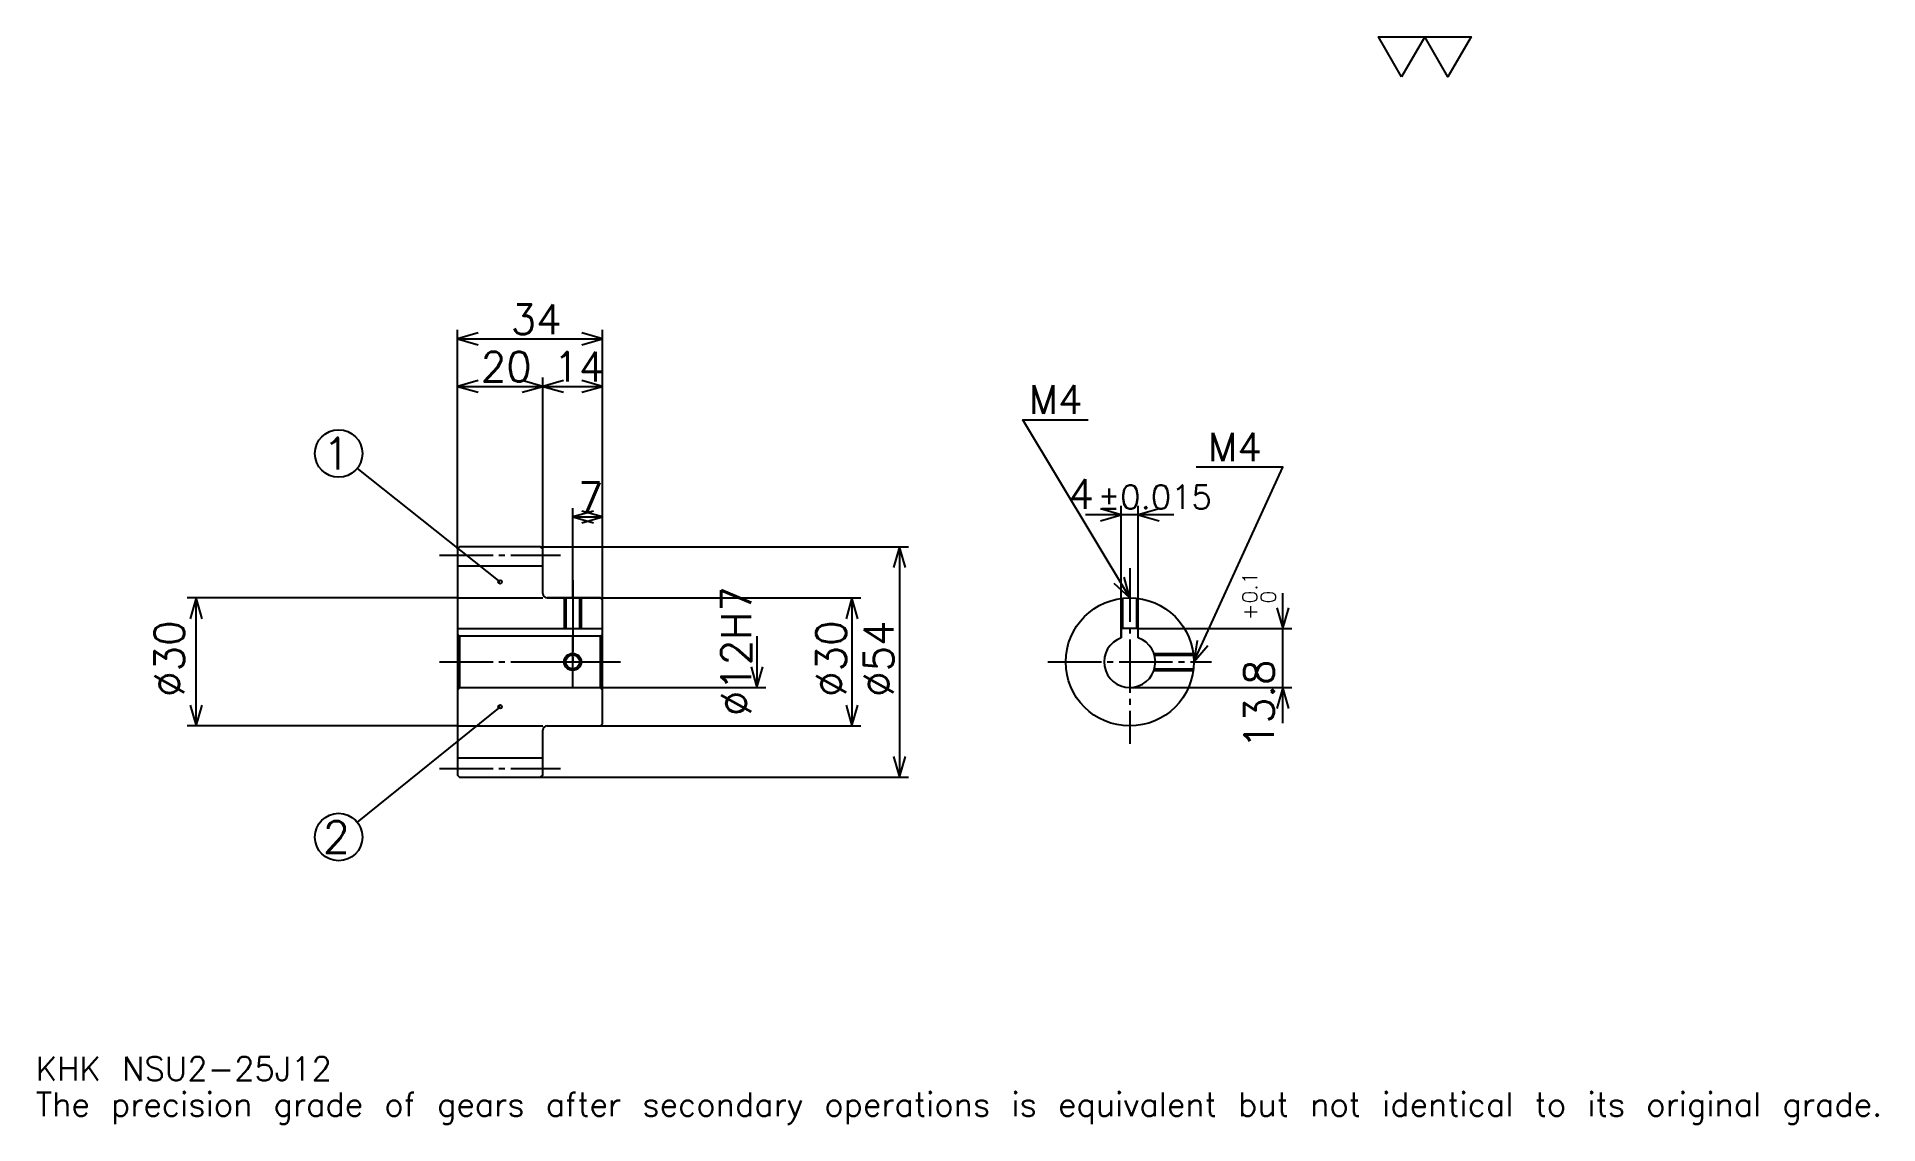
# Model space of a CAD drawing. Extents: x 14 to 446, y 5 to 260.
import ezdxf

# ---------------------------------------------------------------- set-up
doc = ezdxf.new("R2010")
doc.units = 0
doc.linetypes.add('DASHDOT', pattern=[16.695651, 12.521739, -1.391304, 1.391304, -1.391304])
doc.layers.get('0').update_dxf_attribs({"linetype": 'CONTINUOUS'})
doc.layers.add('DASHDOT', color=6, linetype='DASHDOT')
doc.styles.add('KANJI', font='TXT', dxfattribs={"bigfont": 'BIGFONT'})

msp = doc.modelspace()

# ---------------------------------------------------------------- linework, layer by layer
at = {"color": 5}
for p, q in [((112.695656, 140.391296), (112.695656, 191.17392)), ((146.695648, 140.391296), (146.695648, 191.17392)), ((112.695656, 189.086945), (146.695648, 189.086945)), ((112.695656, 177.956512), (132.695648, 177.956512)), ((132.695648, 140.391296), (132.695648, 180.043488)), ((132.695648, 177.956512), (146.695648, 177.956512)), ((122.695656, 132.141296), (89.225632, 158.753815)), ((139.695648, 140.391296), (139.695648, 149.434784)), ((139.695648, 147.347824), (146.695648, 147.347824)), ((280.565216, 147.869568), (259.869568, 147.869568)), ((268.217407, 121.191307), (268.217407, 149.956512)), ((272.217407, 121.191307), (272.217407, 149.956512)), ((112.695656, 139.891296), (112.695656, 140.391296)), ((132.195648, 140.391296), (146.695648, 140.391296)), ((132.695648, 139.891296), (132.695648, 140.391296)), ((139.695648, 128.391296), (139.695648, 140.391296)), ((139.695648, 128.391296), (139.695648, 140.391296)), ((146.695648, 140.391296), (218.347839, 140.391296)), ((146.695648, 127.891304), (146.695648, 140.391296)), ((216.260864, 140.391296), (216.260864, 86.391304)), ((306.086975, 99.04348), (306.086975, 129.539124)), ((112.695656, 128.391296), (49.391308, 128.391296)), ((51.478264, 98.391304), (51.478264, 128.391296)), ((133.695648, 128.391296), (146.695648, 128.391296)), ((146.695648, 128.391296), (207.217407, 128.391296)), ((205.130432, 128.391296), (205.130432, 98.391304)), ((272.217407, 121.191307), (308.17392, 121.191307)), ((182.869568, 119.391304), (182.869568, 107.391304)), ((146.695648, 107.391304), (184.956528, 107.391304)), ((270.217407, 107.391304), (308.17392, 107.391304)), ((122.695656, 102.891304), (89.200424, 75.86026)), ((112.695656, 98.391304), (49.391308, 98.391304)), ((133.695648, 98.391304), (146.695648, 98.391304)), ((146.695648, 98.391304), (207.217407, 98.391304)), ((132.195648, 86.391304), (146.695648, 86.391304)), ((146.695648, 86.391304), (218.347839, 86.391304))]:
    msp.add_line(p, q, dxfattribs=at)
at = {"color": 4}
for p, q in [((112.695656, 135.891296), (132.695648, 135.891296)), ((112.695656, 128.391296), (132.695648, 128.391296)), ((112.695656, 121.191307), (146.695648, 121.191307)), ((113.195656, 119.391304), (113.195656, 107.391304)), ((146.195648, 119.391304), (146.695648, 119.891304)), ((146.195648, 107.391304), (146.695648, 106.891304)), ((112.695656, 98.391304), (132.695648, 98.391304)), ((112.695656, 90.891304), (132.695648, 90.891304))]:
    msp.add_line(p, q, dxfattribs=at)
at = {"color": 7}
msp.add_lwpolyline([(333.913055, 250.434784), (328.486969, 259.839996), (350.191315, 259.839996), (344.765228, 250.434784), (339.339142, 259.839996), (333.913055, 250.434784)], dxfattribs=at)
at = {"color": 5}
for points in [[(117.565224, 190.478256), (112.695656, 189.086945), (117.565224, 187.695648)], [(141.826096, 187.695648), (146.695648, 189.086945), (141.826096, 190.478256)], [(117.565224, 179.347824), (112.695656, 177.956512), (117.565224, 176.565216)], [(127.826088, 176.565216), (132.695648, 177.956512), (127.826088, 179.347824)], [(137.565216, 179.347824), (132.695648, 177.956512), (137.565216, 176.565216)], [(141.826096, 176.565216), (146.695648, 177.956512), (141.826096, 179.347824)], [(270.217407, 128.391296), (245.17392, 170.130432), (260.478271, 170.130432)], [(285.217407, 113.391304), (306.086975, 159), (285.773926, 159)], [(144.565216, 148.739136), (139.695648, 147.347824), (144.565216, 145.956512)], [(141.826096, 145.956512), (146.695648, 147.347824), (141.826096, 148.739136)], [(263.347839, 146.478256), (268.217407, 147.869568), (263.347839, 149.260864)], [(277.086975, 149.260864), (272.217407, 147.869568), (277.086975, 146.478256)], [(217.652176, 135.521744), (216.260864, 140.391296), (214.869568, 135.521744)], [(266.518982, 131.851105), (270.217407, 128.391296), (268.90506, 133.282745)], [(52.869568, 123.521736), (51.478264, 128.391296), (50.08696, 123.521736)], [(206.521744, 123.521736), (205.130432, 128.391296), (203.739136, 123.521736)], [(304.695648, 126.060867), (306.086975, 121.191307), (307.478271, 126.060867)], [(285.978424, 118.398224), (285.217407, 113.391304), (288.508698, 117.240417)], [(181.478271, 112.260872), (182.869568, 107.391304), (184.260864, 112.260872)], [(307.478271, 102.521736), (306.086975, 107.391304), (304.695648, 102.521736)], [(50.08696, 103.260872), (51.478264, 98.391304), (52.869568, 103.260872)], [(203.739136, 103.260872), (205.130432, 98.391304), (206.521744, 103.260872)], [(214.869568, 91.260864), (216.260864, 86.391304), (217.652176, 91.260864)]]:
    msp.add_lwpolyline(points, dxfattribs=at)
at = {"color": 4}
for points in [[(132.695648, 129.391296), (132.695648, 139.891296), (132.195648, 140.391296), (113.195656, 140.391296), (112.695656, 139.891296), (112.695656, 106.891304)], [(133.695648, 98.391304), (146.195648, 98.391304), (146.695648, 98.891304), (146.695648, 127.891304), (146.195648, 128.391296), (133.695648, 128.391296)], [(137.695648, 128.391296), (137.695648, 121.191307)], [(138.075653, 128.391296), (138.075653, 121.191307)], [(141.315659, 128.391296), (141.315659, 121.191307)], [(141.695648, 128.391296), (141.695648, 121.191307)], [(268.217407, 119.048157), (268.217407, 128.25737)], [(268.597412, 121.191307), (268.597412, 128.303574)], [(271.837402, 121.191307), (271.837402, 128.303574)], [(272.217407, 119.048157), (272.217407, 128.25737)], [(272.217407, 119.048157), (272.217407, 121.191307), (268.217407, 121.191307), (268.217407, 119.048157)], [(112.695656, 106.891304), (113.195656, 107.391304), (146.195648, 107.391304), (146.195648, 119.391304), (113.195656, 119.391304), (112.695656, 119.891304)], [(275.874268, 115.391304), (285.083466, 115.391304)], [(275.994568, 115.011307), (285.129669, 115.011307)], [(275.874268, 111.391304), (285.083466, 111.391304)], [(275.994568, 111.771301), (285.129669, 111.771301)], [(112.695656, 106.891304), (112.695656, 86.891304), (113.195656, 86.391304), (132.195648, 86.391304), (132.695648, 86.891304), (132.695648, 97.391304)]]:
    msp.add_lwpolyline(points, dxfattribs=at)
at = {"color": 5}
for centre, radius in [((84.869568, 162.217392), 5.565217), ((122.695656, 132.141296), 0.417391), ((122.695656, 102.891304), 0.417391), ((84.869568, 72.365219), 5.565217)]:
    msp.add_circle(centre, radius, dxfattribs=at)
at = {"color": 4}
for centre, radius in [((270.217407, 113.391304), 15), ((139.695648, 113.391304), 1.62)]:
    msp.add_circle(centre, radius, dxfattribs=at)
at = {"color": 7}
msp.add_circle((139.695648, 113.391304), 2, dxfattribs=at)
at = {"color": 4}
for centre, radius, start, end in [((133.695648, 129.391296), 1, 180, 270), ((270.217407, 113.391304), 6, 109.47122094, 70.52877906), ((133.695648, 97.391304), 1, 90, 180)]:
    msp.add_arc(centre, radius, start, end, dxfattribs=at)
at = {"layer": 'DASHDOT', "color": 7}
for p, q in [((108.521744, 138.391296), (136.869568, 138.391296)), ((270.217407, 135.347824), (270.217407, 94.217392)), ((139.695648, 128.391296), (139.695648, 113.391304)), ((108.521744, 113.391304), (150.869568, 113.391304)), ((251.043488, 113.391304), (289.391296, 113.391304)), ((108.521744, 88.391304), (136.869568, 88.391304))]:
    msp.add_line(p, q, dxfattribs=at)
for points in [[(139.695648, 132.565216), (139.695648, 117.017395)], [(139.695648, 107.217392), (139.695648, 119.565216)], [(133.521744, 113.391304), (145.869568, 113.391304)]]:
    msp.add_lwpolyline(points, dxfattribs=at)

# ---------------------------------------------------------------- texts
at = {"color": 7, "style": 'KANJI'}
for s, height, p in [('34', 6.956522, (125.17392, 190.199997)), ('20', 6.956522, (118.17392, 179.069565)), ('14', 6.956522, (135.17392, 179.069565)), ('M4', 6.678261, (246.565216, 171.521744)), ('1', 7.42029, (81.159424, 158.507248)), ('M4', 6.678261, (288.556519, 160.391296)), ('7', 6.956522, (140.934784, 148.460876)), ('4', 6.956522, (255.857758, 149.260864)), ('%%p0.015', 5.565217, (262.743866, 149.260864)), ('2', 7.42029, (81.159424, 68.655075)), ('KHK NSU2-25J12', 5.565217, (13.913043, 15.304348)), ('The precision grade of gears after secondary operations is equivalent but not identical to its original grade.', 5.565217, (13.913043, 6.956522))]:
    msp.add_text(s, height=height, dxfattribs=at).set_placement(p)
for s, height, p in [('%%c12H7', 6.956522, (181.478271, 100.695648)), ('0.1', 3.478261, (300.10437, 127.082001)), ('0', 3.478261, (304.417389, 127.082001)), ('+', 3.478261, (300.10437, 123.186348)), ('%%c30', 6.956522, (48.695656, 105.217392)), ('%%c30', 6.956522, (203.739136, 105.217392)), ('%%c54', 6.956522, (214.869568, 105.217392)), ('13.8', 6.956522, (304, 93.075768))]:
    msp.add_text(s, height=height, rotation=90, dxfattribs=at).set_placement(p)

doc.saveas('drawing.dxf')
